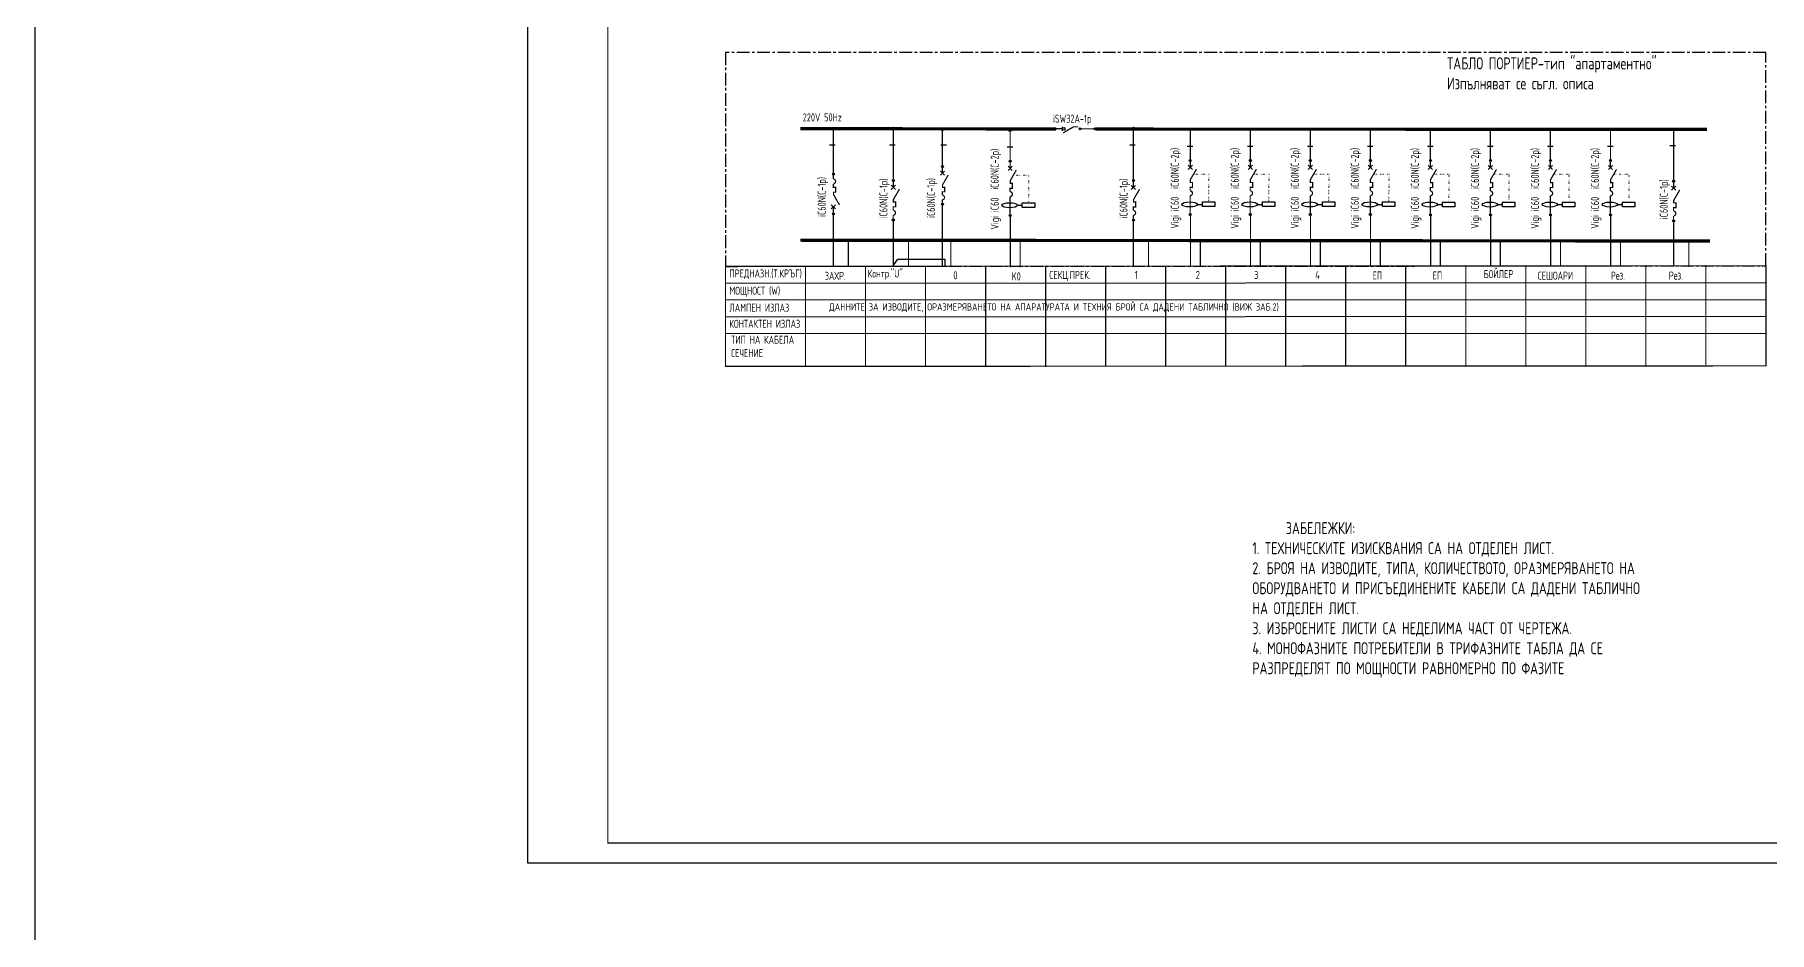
# Model space of a CAD drawing. Extents: x 25325 to 182345, y 3956 to 147305.
# Drawn here: x 25325 to 29659, y 12504 to 14747 of the extents above; entities that cross this region are included whole.
import ezdxf

# ---------------------------------------------------------------- set-up
doc = ezdxf.new("R2010")
doc.units = 0
doc.header["$MEASUREMENT"] = 0
doc.header["$PDMODE"] = 32
doc.header["$PDSIZE"] = 5
for name, pattern in [('ACAD_ISO07W100', [3.5, 0.5, -3]), ('CENTER', [50.8, 31.75, -6.35, 6.35, -6.35]), ('HIDDENX2', [19.05, 12.7, -6.35])]:
    doc.linetypes.add(name, pattern=pattern)
doc.layers.get('0').update_dxf_attribs({"linetype": 'CONTINUOUS'})
doc.layers.add('CAT6A UNDERGROUND PORTS ROUTING', color=1, linetype='CONTINUOUS')
doc.layers.add('ELSH', color=111, linetype='CONTINUOUS')
doc.styles.get("Standard").update_dxf_attribs({"font": 'simplex.shx', "width": 0.7, "height": 10})

# ---------------------------------------------------------------- blocks, each defined once
blk = doc.blocks.new('A2_M100')
at = {"ltscale": 30}
blk.add_lwpolyline([(0, 4200), (5940.6, 4200), (5940.6, 0), (0, 0)], close=True, dxfattribs=at)
at = {"const_width": 3}
blk.add_lwpolyline([(5890.6, 4150), (200, 4150), (200, 50), (5890.6, 50)], close=True, dxfattribs=at)

msp = doc.modelspace()

# ---------------------------------------------------------------- linework, layer by layer
at = {"layer": 'CAT6A UNDERGROUND PORTS ROUTING'}
msp.add_lwpolyline([(41729.83, 21264.26), (25324.54, 21264.26), (25324.54, 3956.14), (41729.83, 3956.14)], close=True, dxfattribs=at)
at = {"layer": 'ELSH'}
for p, q in [((27892.27, 14517.02), (27892.27, 14507.02)), ((27310.98, 14472.08, -9708.4), (27324.98, 14472.08, -9708.4)), ((27460.98, 14472.08, -9708.4), (27474.98, 14472.08, -9708.4)), ((27588.92, 14472.08, -9708.4), (27602.92, 14472.08, -9708.4)), ((27754.89, 14466.57), (27768.89, 14466.57)), ((28060.98, 14471.82, -9708.4), (28074.98, 14471.82, -9708.4)), ((28204.89, 14468.77), (28218.89, 14468.77)), ((28354.89, 14468.77), (28368.89, 14468.77)), ((28504.89, 14468.77), (28518.89, 14468.77)), ((28654.89, 14468.77), (28668.89, 14468.77)), ((28804.89, 14468.38), (28818.89, 14468.38)), ((28954.89, 14468.38), (28968.89, 14468.38)), ((29104.89, 14468.38), (29118.89, 14468.38)), ((29254.89, 14468.38), (29268.89, 14468.38)), ((29410.98, 14470.12, -9708.4), (29424.98, 14470.12, -9708.4)), ((27587.96, 14395.98), (27597.86, 14405.88)), ((27587.96, 14405.88), (27597.86, 14395.98)), ((27757.09, 14418.59), (27767.48, 14408.19)), ((27757.09, 14408.19), (27767.48, 14418.59)), ((28207.09, 14420.79), (28217.48, 14410.4)), ((28207.09, 14410.4), (28217.48, 14420.79)), ((28357.09, 14420.79), (28367.48, 14410.4)), ((28357.09, 14410.4), (28367.48, 14420.79)), ((28507.09, 14420.79), (28517.48, 14410.4)), ((28507.09, 14410.4), (28517.48, 14420.79)), ((28657.09, 14420.79), (28667.48, 14410.4)), ((28657.09, 14410.4), (28667.48, 14420.79)), ((28807.09, 14420.4), (28817.48, 14410)), ((28807.09, 14410), (28817.48, 14420.4)), ((28957.09, 14420.4), (28967.48, 14410)), ((28957.09, 14410), (28967.48, 14420.4)), ((29107.09, 14420.4), (29117.48, 14410)), ((29107.09, 14410), (29117.48, 14420.4)), ((29257.09, 14420.4), (29267.48, 14410)), ((29257.09, 14410), (29267.48, 14420.4)), ((27464.99, 14370.91, -9708.4), (27475.38, 14360.51, -9708.4)), ((27464.99, 14360.51, -9708.4), (27475.38, 14370.91, -9708.4)), ((28064.99, 14370.65, -9708.4), (28075.38, 14360.26, -9708.4)), ((28064.99, 14360.26, -9708.4), (28075.38, 14370.65, -9708.4)), ((29414.99, 14368.95, -9708.4), (29425.38, 14358.55, -9708.4)), ((29414.99, 14358.55, -9708.4), (29425.38, 14368.95, -9708.4)), ((27315.27, 14311.79, -9708.4), (27325.67, 14322.19, -9708.4)), ((27315.27, 14322.19, -9708.4), (27325.67, 14311.79, -9708.4)), ((27470.18, 14169.41, -9708.4), (27481.8, 14185.81, -9708.4)), ((27481.8, 14185.81, -9708.4), (27598.66, 14185.81, -9708.4)), ((27598.66, 14185.81, -9708.4), (27598.65, 14168.15)), ((27050.75, 14126.27), (29650.75, 14127.54)), ((27050.75, 14084.27), (29650.75, 14085.54)), ((27050.75, 14042.27), (29650.75, 14043.54)), ((27050.75, 14000.27), (29650.75, 14001.54))]:
    msp.add_line(p, q, dxfattribs=at)
at = {"layer": 'ELSH', "linetype": 'CENTER'}
msp.add_lwpolyline([(27050.75, 14168.27), (29650.75, 14169.54), (29650.75, 14702.31), (27050.75, 14703.03)], close=True, dxfattribs=at)
at = {"layer": 'ELSH'}
for points, const_width in [([(27876.7, 14511.46), (27237.98, 14512.47)], 8), ([(27592.88, 14419.52), (27592.88, 14509.05)], 3), ([(27762.29, 14431.32), (27762.29, 14505.63)], 3), ([(27877.32, 14512.02), (27892.27, 14512.02)], 3.15), ([(27894.78, 14502), (27920.7, 14516.94), (27932.64, 14516.94)], 3.15), ([(27939.31, 14511.85), (27970.89, 14511.85)], 3), ([(29503.39, 14510.51), (27975.62, 14511.31)], 8), ([(28212.29, 14433.52), (28212.29, 14507.83)], 3), ([(28362.29, 14433.52), (28362.29, 14507.83)], 3), ([(28512.29, 14433.52), (28512.29, 14507.83)], 3), ([(28662.29, 14433.52), (28662.29, 14507.83)], 3), ([(28812.29, 14433.13), (28812.29, 14507.44)], 3), ([(28962.29, 14433.13), (28962.29, 14507.44)], 3), ([(29112.29, 14433.13), (29112.29, 14507.44)], 3), ([(29262.29, 14433.13), (29262.29, 14507.44)], 3), ([(27592.91, 14415.16), (27592.91, 14400.93)], 3), ([(27762.29, 14428.34), (27762.29, 14413.39)], 3.15), ([(28212.29, 14430.54), (28212.29, 14415.59)], 3.15), ([(28362.29, 14430.54), (28362.29, 14415.59)], 3.15), ([(28512.29, 14430.54), (28512.29, 14415.59)], 3.15), ([(28662.29, 14430.54), (28662.29, 14415.59)], 3.15), ([(28812.29, 14430.15), (28812.29, 14415.2)], 3.15), ([(28962.29, 14430.15), (28962.29, 14415.2)], 3.15), ([(29112.29, 14430.15), (29112.29, 14415.2)], 3.15), ([(29262.29, 14430.15), (29262.29, 14415.2)], 3.15), ([(27592.51, 14320.93), (27592.51, 14168.27)], 3), ([(27762.77, 14293.31), (27762.77, 14165.79)], 3), ([(28212.77, 14295.51), (28212.77, 14167.99)], 3), ([(28362.77, 14295.51), (28362.77, 14167.99)], 3), ([(28512.77, 14295.51), (28512.77, 14167.99)], 3), ([(28662.77, 14295.51), (28662.77, 14167.99)], 3), ([(28812.77, 14295.11), (28812.77, 14167.59)], 3), ([(28962.77, 14295.11), (28962.77, 14167.59)], 3), ([(29112.77, 14295.11), (29112.77, 14167.59)], 3), ([(29262.77, 14295.11), (29262.77, 14167.59)], 3), ([(28000.75, 14167.82), (28000.79, 13918.44)], 3)]:
    msp.add_lwpolyline(points, dxfattribs=dict(at, const_width=const_width))
at = {"layer": 'ELSH', "elevation": -9708.4}
for points, const_width in [([(27320.18, 14508.97), (27320.18, 14400.44)], 3), ([(27470.18, 14511.5), (27470.18, 14386.27)], 3), ([(28070.18, 14511.25), (28070.18, 14386.01)], 3), ([(29420.18, 14509.54), (29420.18, 14384.31)], 3), ([(27470.18, 14380.66), (27470.18, 14365.71)], 3.15), ([(28070.18, 14380.4), (28070.18, 14365.46)], 3.15), ([(29420.18, 14378.7), (29420.18, 14363.75)], 3.15), ([(27320.47, 14302.04), (27320.47, 14316.99)], 3.15), ([(27320.18, 14297.69), (27320.18, 14169.41)], 3), ([(27470.18, 14280.93), (27470.18, 14169.41)], 3), ([(28070.18, 14280.68), (28070.18, 14169.15)], 3), ([(29420.18, 14278.97), (29420.18, 14167.45)], 3)]:
    msp.add_lwpolyline(points, dxfattribs=dict(at, const_width=const_width))
at = {"layer": 'ELSH', "const_width": 3.15, "elevation": -9708.4}
for points in [[(27335.69, 14321.59), (27320.75, 14347.51), (27320.75, 14353.71), (27326.1, 14353.71), (27326.1, 14365.71), (27320.18, 14365.71), (27320.18, 14374.43, 0.9529545), (27320.18, 14386.54), (27320.18, 14395.95)], [(27485.4, 14361.11), (27470.46, 14335.19), (27470.46, 14328.99), (27475.82, 14328.99), (27475.82, 14316.99), (27469.9, 14316.99), (27469.9, 14308.27, -0.9529545), (27469.9, 14296.16), (27469.9, 14286.75)], [(28085.4, 14360.85), (28070.46, 14334.93), (28070.46, 14328.74), (28075.82, 14328.74), (28075.82, 14316.73), (28069.9, 14316.73), (28069.9, 14308.02, -0.9529545), (28069.9, 14295.9), (28069.9, 14286.49)], [(29435.4, 14359.15), (29420.46, 14333.23), (29420.46, 14327.03), (29425.82, 14327.03), (29425.82, 14315.03), (29419.9, 14315.03), (29419.9, 14306.31, -0.9529545), (29419.9, 14294.2), (29419.9, 14284.79)]]:
    msp.add_lwpolyline(points, format="xyb", dxfattribs=at)
at = {"layer": 'ELSH'}
for points, const_width in [([(27607.41, 14396.54), (27593.18, 14371.86), (27593.18, 14365.95), (27598.28, 14365.95), (27598.28, 14354.52), (27592.64, 14354.52), (27592.64, 14346.22, -0.9529545), (27592.64, 14334.68), (27592.64, 14325.72)], 3), ([(27777.51, 14408.79), (27762.56, 14382.87), (27762.56, 14375.52), (27767.92, 14375.52), (27767.92, 14363.52), (27762, 14363.52), (27762, 14354.8, -0.9529545), (27762, 14342.68), (27762, 14297.99)], 3.15), ([(28227.51, 14410.99), (28212.56, 14385.07), (28212.56, 14377.72), (28217.92, 14377.72), (28217.92, 14365.72), (28212, 14365.72), (28212, 14357, -0.9529545), (28212, 14344.88), (28212, 14300.19)], 3.15), ([(28377.51, 14410.99), (28362.56, 14385.07), (28362.56, 14377.72), (28367.92, 14377.72), (28367.92, 14365.72), (28362, 14365.72), (28362, 14357, -0.9529545), (28362, 14344.88), (28362, 14300.19)], 3.15), ([(28527.51, 14410.99), (28512.56, 14385.07), (28512.56, 14377.72), (28517.92, 14377.72), (28517.92, 14365.72), (28512, 14365.72), (28512, 14357, -0.9529545), (28512, 14344.88), (28512, 14300.19)], 3.15), ([(28677.51, 14410.99), (28662.56, 14385.07), (28662.56, 14377.72), (28667.92, 14377.72), (28667.92, 14365.72), (28662, 14365.72), (28662, 14357, -0.9529545), (28662, 14344.88), (28662, 14300.19)], 3.15), ([(28827.51, 14410.59), (28812.56, 14384.68), (28812.56, 14377.32), (28817.92, 14377.32), (28817.92, 14365.32), (28812, 14365.32), (28812, 14356.6, -0.9529545), (28812, 14344.49), (28812, 14299.8)], 3.15), ([(28977.51, 14410.59), (28962.56, 14384.68), (28962.56, 14377.32), (28967.92, 14377.32), (28967.92, 14365.32), (28962, 14365.32), (28962, 14356.6, -0.9529545), (28962, 14344.49), (28962, 14299.8)], 3.15), ([(29127.51, 14410.59), (29112.56, 14384.68), (29112.56, 14377.32), (29117.92, 14377.32), (29117.92, 14365.32), (29112, 14365.32), (29112, 14356.6, -0.9529545), (29112, 14344.49), (29112, 14299.8)], 3.15), ([(29277.51, 14410.59), (29262.56, 14384.68), (29262.56, 14377.32), (29267.92, 14377.32), (29267.92, 14365.32), (29262, 14365.32), (29262, 14356.6, -0.9529545), (29262, 14344.49), (29262, 14299.8)], 3.15)]:
    msp.add_lwpolyline(points, format="xyb", dxfattribs=dict(at, const_width=const_width))
at = {"layer": 'ELSH', "linetype": 'ACAD_ISO07W100'}
for points in [[(27808.72, 14327.18), (27809.15, 14395.66), (27770.52, 14395.66)], [(28258.72, 14329.38), (28259.15, 14397.86), (28220.52, 14397.86)], [(28408.72, 14329.38), (28409.15, 14397.86), (28370.52, 14397.86)], [(28558.72, 14329.38), (28559.15, 14397.86), (28520.52, 14397.86)], [(28708.72, 14329.38), (28709.15, 14397.86), (28670.52, 14397.86)], [(28858.72, 14328.98), (28859.15, 14397.47), (28820.52, 14397.47)], [(29008.72, 14328.98), (29009.15, 14397.47), (28970.52, 14397.47)], [(29158.72, 14328.98), (29159.15, 14397.47), (29120.52, 14397.47)], [(29308.72, 14328.98), (29309.15, 14397.47), (29270.52, 14397.47)]]:
    msp.add_lwpolyline(points, dxfattribs=at)
at = {"layer": 'ELSH'}
for points in [[(27780.08, 14320.76), (27792.57, 14320.76)], [(28230.08, 14322.96), (28242.57, 14322.96)], [(28380.08, 14322.96), (28392.57, 14322.96)], [(28530.08, 14322.96), (28542.57, 14322.96)], [(28680.08, 14322.96), (28692.57, 14322.96)], [(28830.08, 14322.56), (28842.57, 14322.56)], [(28980.08, 14322.56), (28992.57, 14322.56)], [(29130.08, 14322.56), (29142.57, 14322.56)], [(29280.08, 14322.56), (29292.57, 14322.56)]]:
    msp.add_lwpolyline(points, dxfattribs=at)
at = {"layer": 'ELSH', "elevation": 9708.4}
for points in [[(27792.57, 14327.18), (27823.52, 14327.18), (27823.52, 14315.45), (27792.57, 14315.45)], [(28242.57, 14329.38), (28273.52, 14329.38), (28273.52, 14317.65), (28242.57, 14317.65)], [(28392.57, 14329.38), (28423.52, 14329.38), (28423.52, 14317.65), (28392.57, 14317.65)], [(28542.57, 14329.38), (28573.52, 14329.38), (28573.52, 14317.65), (28542.57, 14317.65)], [(28692.57, 14329.38), (28723.52, 14329.38), (28723.52, 14317.65), (28692.57, 14317.65)], [(28842.57, 14328.98), (28873.52, 14328.98), (28873.52, 14317.25), (28842.57, 14317.25)], [(28992.57, 14328.98), (29023.52, 14328.98), (29023.52, 14317.25), (28992.57, 14317.25)], [(29142.57, 14328.98), (29173.52, 14328.98), (29173.52, 14317.25), (29142.57, 14317.25)], [(29292.57, 14328.98), (29323.52, 14328.98), (29323.52, 14317.25), (29292.57, 14317.25)]]:
    msp.add_lwpolyline(points, close=True, dxfattribs=at)
at = {"layer": 'ELSH', "linetype": 'HIDDENX2', "const_width": 8}
msp.add_lwpolyline([(29511.32, 14231.56), (27237.98, 14233.52)], dxfattribs=at)
at = {"layer": 'ELSH', "linetype": 'HIDDENX2', "const_width": 3, "elevation": -9708.4}
for points in [[(27358.02, 14231.98), (27358.02, 14168.27)], [(27508.02, 14231.98), (27508.02, 14168.27)], [(27613.79, 14231.98), (27613.79, 14168.27)], [(27787.3, 14229.5), (27787.3, 14165.79)], [(28108.02, 14231.72), (28108.02, 14168.01)], [(28237.3, 14231.7), (28237.3, 14167.99)], [(28387.3, 14231.7), (28387.3, 14167.99)], [(28537.3, 14231.7), (28537.3, 14167.99)], [(28687.3, 14231.7), (28687.3, 14167.99)], [(28837.3, 14231.31), (28837.3, 14167.59)], [(28987.3, 14231.31), (28987.3, 14167.59)], [(29137.3, 14231.31), (29137.3, 14167.59)], [(29287.3, 14231.31), (29287.3, 14167.59)], [(29458.02, 14230.02), (29458.02, 14166.31)]]:
    msp.add_lwpolyline(points, dxfattribs=at)
at = {"layer": 'ELSH', "const_width": 3}
msp.add_lwpolyline([(27050.75, 13918.27), (29650.75, 13919.54), (29650.75, 14169.54), (27050.75, 14168.27)], close=True, dxfattribs=at)
at = {"layer": 'ELSH', "const_width": 3, "flags": 128}
for points in [[(27250.75, 14168.27), (27250.75, 13918.27)], [(27400.75, 14168.27), (27400.75, 13918.27)], [(27550.75, 14168.27), (27550.75, 13918.27)], [(27700.75, 14167.82), (27700.75, 13917.83)], [(27850.75, 14167.82), (27850.75, 13917.83)], [(27850.75, 14167.52), (27850.75, 13917.52)], [(27850.75, 14167.09), (27850.75, 13917.1)], [(28150.75, 14169.63), (28150.75, 13919.63)], [(28300.75, 14169.63), (28300.75, 13919.63)], [(28450.75, 14169.63), (28450.75, 13919.63)], [(28600.75, 14169.63), (28600.75, 13919.63)], [(28750.75, 14169.23), (28750.75, 13919.24)], [(28750.75, 14168.93), (28750.75, 13918.93)], [(28750.75, 14168.5), (28750.75, 13918.51)], [(28900.75, 14169.23), (28900.75, 13919.24)], [(28900.75, 14168.93), (28900.75, 13918.93)], [(28900.75, 14168.5), (28900.75, 13918.51)], [(29050.75, 14169.23), (29050.75, 13919.24)], [(29050.75, 14168.93), (29050.75, 13918.93)], [(29050.75, 14168.5), (29050.75, 13918.51)], [(29200.75, 14169.23), (29200.75, 13919.24)], [(29200.75, 14168.93), (29200.75, 13918.93)], [(29200.75, 14168.5), (29200.75, 13918.51)], [(29350.75, 14171.42), (29350.75, 13921.42)], [(29350.75, 14170.51), (29350.75, 13920.51)], [(29350.75, 14169.62), (29350.75, 13919.62)], [(29500.75, 14171.42), (29500.75, 13921.42)]]:
    msp.add_lwpolyline(points, dxfattribs=at)
at = {"layer": 'ELSH'}
for centre, radius in [((27320.18, 14511.97, -9708.4), 3), ((27593.05, 14510.96, -9708.4), 3), ((27761.99, 14508.46), 3), ((27895.96, 14512.02), 3.31), ((28211.99, 14510.66), 3), ((28361.99, 14510.66), 3), ((28511.99, 14510.66), 3), ((28661.99, 14510.66), 3), ((28811.99, 14510.27), 3), ((28961.99, 14510.27), 3), ((29111.99, 14510.27), 3), ((29261.99, 14510.27), 3)]:
    msp.add_circle(centre, radius, dxfattribs=at)
for centre in [(27760.78, 14320.91), (28210.78, 14323.12), (28360.78, 14323.12), (28510.78, 14323.12), (28660.78, 14323.12), (28810.78, 14322.72), (28960.78, 14322.72), (29110.78, 14322.72), (29260.78, 14322.72)]:
    msp.add_ellipse(centre, major_axis=(19.31, 0), ratio=0.3219263, dxfattribs=at)
for p in [(27470.35, 14513.43), (27874.96, 14512.02), (27936.88, 14512.02), (27974.12, 14512.02), (28070.35, 14513.18), (29420.35, 14511.47), (28212.29, 14432.9), (28362.29, 14432.9), (28512.29, 14432.9), (28662.29, 14432.9), (28812.29, 14432.51), (28962.29, 14432.51), (29112.29, 14432.51), (29262.29, 14432.51), (27320.47, 14398.56, -9708.4), (27592.91, 14417.41), (27762.29, 14430.7), (27470.18, 14383.02, -9708.4), (28070.18, 14382.77, -9708.4), (29420.18, 14381.06, -9708.4), (27592.91, 14323.24), (27320.47, 14299.68, -9708.4), (27470.18, 14284.14, -9708.4), (27762.29, 14295.38), (28070.18, 14283.88, -9708.4), (28212.29, 14297.58), (28362.29, 14297.58), (28512.29, 14297.58), (28662.29, 14297.58), (28812.29, 14297.19), (28962.29, 14297.19), (29112.29, 14297.19), (29262.29, 14297.19), (29420.18, 14282.18, -9708.4), (27613.44, 14233.68), (27741.07, 14233.68), (27764.14, 14234.18)]:
    msp.add_point(p, dxfattribs=at)

# ---------------------------------------------------------------- block references
msp.add_blockref('A2_M100', (26556.75, 12677.11), dxfattribs=at)

# ---------------------------------------------------------------- texts
at = {"layer": 'ELSH', "attachment_point": 1}
for s, insert, char_height in [('{\\Fsimplex|c204;ТАБЛО ПОРТИЕР}-{\\Fsimplex|c204;тип }"{\\Fsimplex|c204;апартаментно}"  \\P{\\Fsimplex|c204;Изпълняват се съгл}. {\\Fsimplex|c204;описа}', (28854.1, 14690.52), 30), ('iSW{\\Fsimplex|c204;32}A-1p', (27869.16, 14547.27), 20), ('ПРЕДНАЗН.(Т.КРЪГ)', (27060.59, 14160.5), 20), ('ЗАХР.', (27299.11, 14154.51), 20), ('Контр."U"', (27406.26, 14160.42), 20), ('{\\Fsimplex|c204;0}', (27620.2, 14155.88), 20), ('K{\\Fsimplex|c204;0}', (27766.14, 14153.21), 20), ('{\\Fsimplex|c204;1}', (28073.57, 14156.8), 20), ('{\\Fsimplex|c204;2}', (28226.17, 14156.8), 20), ('{\\Fsimplex|c204;3}', (28372.06, 14156.8), 20), ('{\\Fsimplex|c204;4}', (28524.67, 14156.8), 20), ('{\\Fsimplex|c204;ЕП}', (28667.67, 14155.41), 20), ('{\\Fsimplex|c204;ЕП}', (28817.67, 14155.41), 20), ('{\\Fsimplex|c204;БОЙЛЕР}', (28945.7, 14158.82), 20), ('{\\Fsimplex|c204;СЕШОАРИ}', (29080.49, 14155.02), 20), ('Рез.', (29263.35, 14155.12), 20), ('Рез.', (29408.08, 14155.12), 20), ('МОЩНОСТ (W)', (27060.59, 14117.41), 20), ('ЛАМПЕН ИЗЛАЗ', (27060.59, 14075.03), 20), ('ДАННИТЕ ЗА ИЗВОДИТЕ, ОРАЗМЕРЯВАНЕТО НА АПАРАТУРАТА И ТЕХНИЯ БРОЙ СА ДАДЕНИ ТАБЛИЧНО (ВИЖ ЗАБ.2)', (27310.04, 14075.82), 18), ('КОНТАКТЕН ИЗЛАЗ', (27060.59, 14034.77), 20), ('ТИП НА КАБЕЛА\\PСЕЧЕНИЕ ', (27064.92, 13994.86), 20)]:
    msp.add_mtext(s, dxfattribs=dict(at, insert=insert, char_height=char_height))
at = {"layer": 'ELSH', "ltscale": 30, "insert": (27243.91, 14550.58, -9708.4), "char_height": 20, "attachment_point": 1}
msp.add_mtext('220V 50Hz', dxfattribs=at)
at = {"layer": 'ELSH', "ltscale": 30, "char_height": 20, "attachment_point": 1, "rotation": 90}
for s, insert in [('iC60N(C-2p)', (27713.51, 14359.72, -9708.4)), ('iC60N(C-2p)', (28163.51, 14361.92, -9708.4)), ('iC60N(C-2p)', (28313.51, 14361.92, -9708.4)), ('iC60N(C-2p)', (28463.51, 14361.92, -9708.4)), ('iC60N(C-2p)', (28613.51, 14361.92, -9708.4)), ('iC60N(C-2p)', (28763.51, 14361.53, -9708.4)), ('iC60N(C-2p)', (28913.51, 14361.53, -9708.4)), ('iC60N(C-2p)', (29063.51, 14361.53, -9708.4)), ('iC60N(C-2p)', (29213.51, 14361.53, -9708.4)), ('Vigi iC60', (27713.51, 14260.37, -9708.4)), ('Vigi iC60', (28163.51, 14262.57, -9708.4)), ('Vigi iC60', (28313.51, 14262.57, -9708.4)), ('Vigi iC60', (28463.51, 14262.57, -9708.4)), ('Vigi iC60', (28613.51, 14262.57, -9708.4)), ('Vigi iC60', (28763.51, 14262.17, -9708.4)), ('Vigi iC60', (28913.51, 14262.17, -9708.4)), ('Vigi iC60', (29063.51, 14262.17, -9708.4)), ('Vigi iC60', (29213.51, 14262.17, -9708.4))]:
    msp.add_mtext(s, dxfattribs=dict(at, insert=insert))
at = {"layer": 'ELSH', "char_height": 20, "attachment_point": 1, "rotation": 90}
for insert in [(27281.26, 14291.89), (27435.51, 14287.99), (27554.28, 14289.13), (28035.51, 14287.74), (29385.51, 14286.03)]:
    msp.add_mtext('iC60N(C-1p)', dxfattribs=dict(at, insert=insert))
at = {"layer": 'ELSH', "ltscale": 3, "insert": (27860.2, 14156.79), "char_height": 20, "attachment_point": 1}
msp.add_mtext('СЕКЦ.ПРЕК.', dxfattribs=at)
at = {"layer": 'ELSH', "insert": (28367.53, 13528.98), "char_height": 30, "attachment_point": 1}
msp.add_mtext_dynamic_manual_height_columns('{\\Fsimplex|c204;      ЗАБЕЛЕЖКИ}:\\P1. {\\Fsimplex|c204;ТЕХНИЧЕСКИТЕ ИЗИСКВАНИЯ СА НА ОТДЕЛЕН ЛИСТ}.\\P2. {\\Fsimplex|c204;БРОЯ НА ИЗВОДИТЕ}, {\\Fsimplex|c204;ТИПА}, {\\Fsimplex|c204;КОЛИЧЕСТВОТО}, {\\Fsimplex|c204;ОРАЗМЕРЯВАНЕТО НА ОБОРУДВАНЕТО И ПРИСЪЕДИНЕНИТЕ КАБЕЛИ СА ДАДЕНИ ТАБЛИЧНО НА ОТДЕЛЕН ЛИСТ}.\\P3. {\\Fsimplex|c204;ИЗБРОЕНИТЕ ЛИСТИ СА НЕДЕЛИМА ЧАСТ ОТ ЧЕРТЕЖА}.\\P4. {\\Fsimplex|c204;МОНОФАЗНИТЕ ПОТРЕБИТЕЛИ В ТРИФАЗНИТЕ ТАБЛА ДА СЕ РАЗПРЕДЕЛЯТ ПО МОЩНОСТИ РАВНОМЕРНО ПО ФАЗИТЕ}', width=1085.7291, gutter_width=62.5, heights=[0], dxfattribs=at)

doc.saveas('drawing.dxf')
